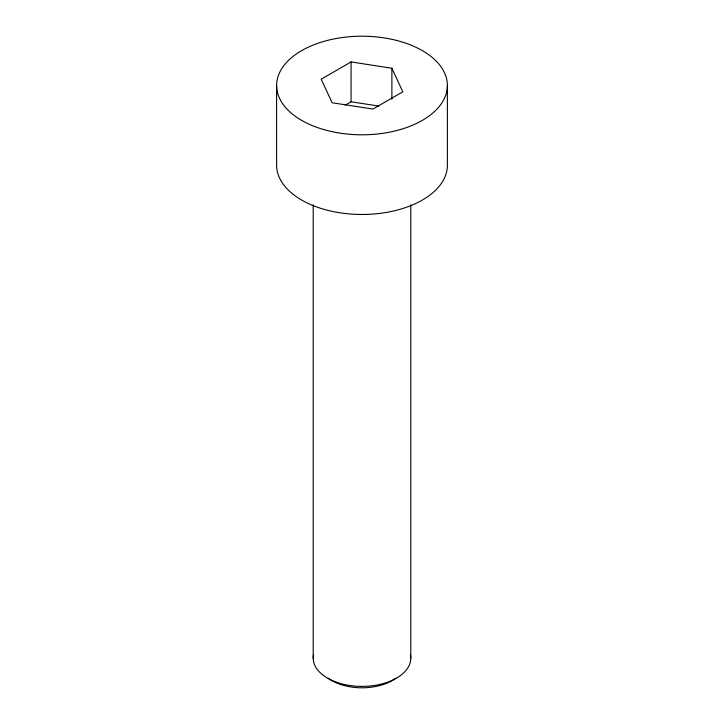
<?xml version="1.0" encoding="UTF-8"?>
<svg xmlns="http://www.w3.org/2000/svg" width="724" height="724" viewBox="0 0 724 724"><rect width="100%" height="100%" fill="white"/><g stroke="black" fill="none" stroke-linecap="round" stroke-linejoin="round"><path stroke-width="1.09" d="M351.068 61.929L321.185 79.188L332.117 102.754L372.932 109.062L402.816 91.812L391.883 68.246L351.068 61.929L351.068 101.776L345.276 105.116M351.068 101.776L378.643 106.039M447.387 85.495L447.387 165.181A85.387 49.295 0 0 1 362 214.476A85.387 49.295 0 0 1 276.613 165.181L276.613 85.495M410.798 204.756L410.798 658.197M391.883 68.246L391.883 99.233M313.202 204.756L313.202 658.197M410.49 655.048A48.798 28.173 0 0 1 362 686.37A48.798 28.173 0 0 1 313.51 655.048M395.829 678.171A42.644 24.616 0 0 1 328.171 678.171M301.618 120.356A85.387 49.295 0 0 0 444.482 98.256A85.387 49.295 0 0 0 339.9 37.883A85.387 49.295 0 0 0 301.618 120.356"/></g></svg>
